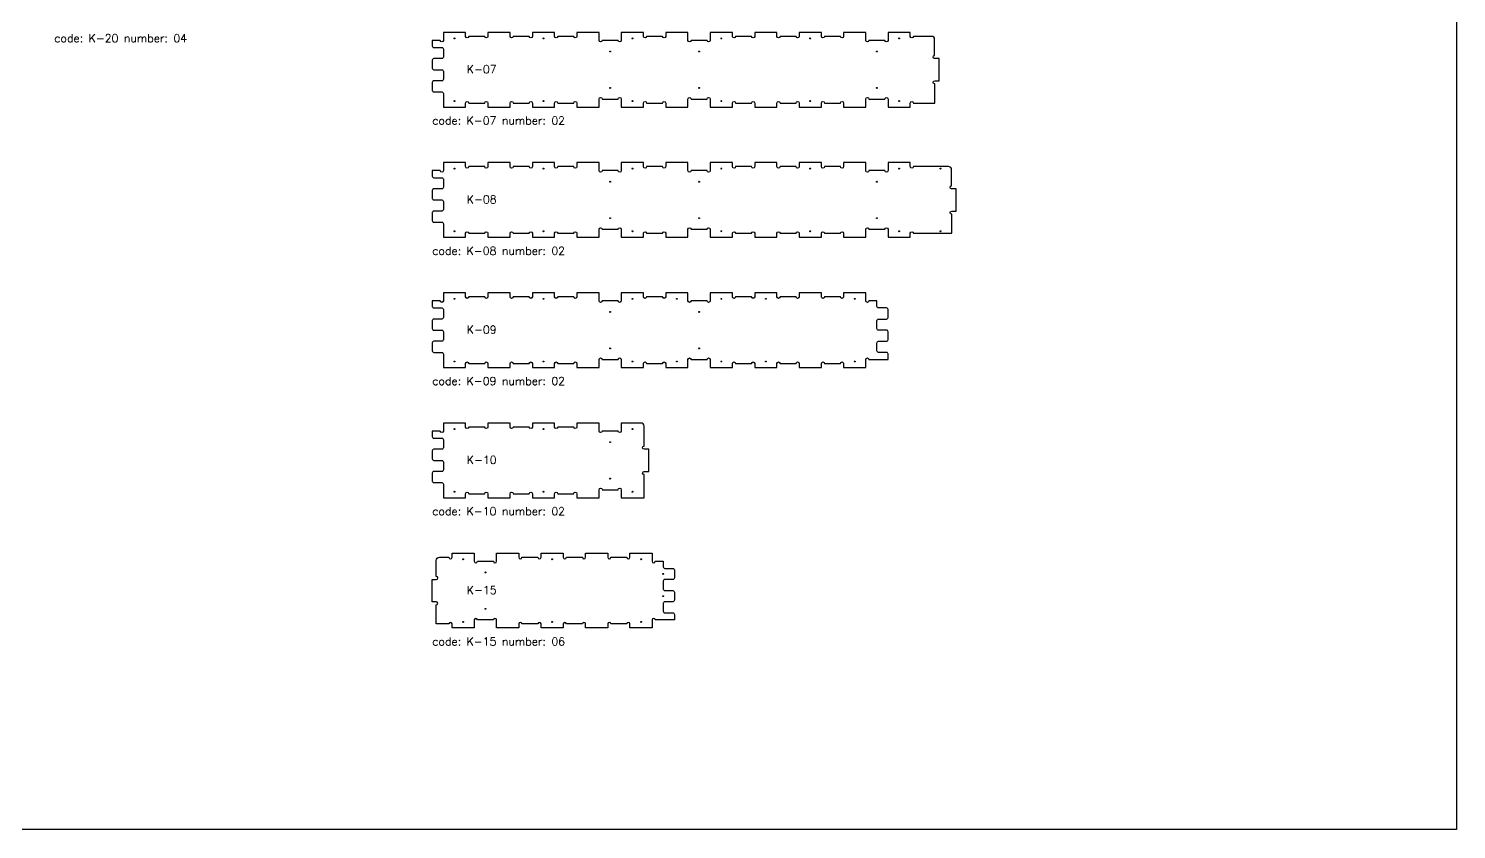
# Model space of a CAD drawing. Header units: millimetres. Extents: x -2063935 to 28085, y -14264 to 11271.
# Drawn here: x 3449 to 9871, y 2225 to 5829 of the extents above; entities that cross this region are included whole.
import ezdxf

# ---------------------------------------------------------------- set-up
doc = ezdxf.new("R2010")
doc.units = ezdxf.units.MM
for name, color, linetype in [('codes', 1, 'Continuous'), ('collection', 9, 'Continuous'), ('drill holes d4mm x 50mm screws', 3, 'Continuous'), ('text', 4, 'Continuous')]:
    doc.layers.add(name, color=color, linetype=linetype)
doc.styles.get("Standard").update_dxf_attribs({"font": 'romans.shx'})

msp = doc.modelspace()

# ---------------------------------------------------------------- linework, layer by layer
at = {"color": 2}
for points in [[(6565.11037, 5475.93469), (6615.11037, 5475.93469), (6615.11037, 5493.93469, -1), (6629.11037, 5493.93469), (6701.11037, 5493.93469, -1), (6715.11037, 5493.93469), (6715.11037, 5475.93469), (6815.11037, 5475.93469), (6815.11037, 5493.93469, -1), (6829.11037, 5493.93469), (6901.11037, 5493.93469, -1), (6915.11037, 5493.93469), (6915.11037, 5475.93469), (7015.11037, 5475.93469), (7015.11037, 5493.93469, -1), (7029.11037, 5493.93469), (7101.11037, 5493.93469, -1), (7115.11037, 5493.93469), (7115.11037, 5475.93469), (7215.11037, 5475.93469), (7215.11037, 5511.93469, -1), (7229.11037, 5511.93469), (7301.11037, 5511.93469, -1), (7315.11037, 5511.93469), (7315.11037, 5475.93469), (7415.11037, 5475.93469), (7415.11037, 5493.93469, -1), (7429.11037, 5493.93469), (7524.84481, 5493.93469), (7524.84481, 5579.93469, -1), (7524.84481, 5593.93469), (7545.45251, 5593.93469), (7545.45251, 5693.93469), (7524.45251, 5693.93469, -1), (7524.45251, 5707.93469), (7524.45251, 5779.93469, 0.4142135624), (7510.45251, 5793.93469), (7429.11037, 5793.93469, -1), (7415.11037, 5793.93469), (7415.11037, 5811.93469), (7315.11037, 5811.93469), (7315.11037, 5775.93469, -1), (7301.11037, 5775.93469), (7229.11037, 5775.93469, -1), (7215.11037, 5775.93469), (7215.11037, 5811.93469), (7115.11037, 5811.93469), (7115.11037, 5793.93469, -1), (7101.11037, 5793.93469), (7029.11037, 5793.93469, -1), (7015.11037, 5793.93469), (7015.11037, 5811.93469), (6915.11037, 5811.93469), (6915.11037, 5793.93469, -1), (6901.11037, 5793.93469), (6829.11037, 5793.93469, -1), (6815.11037, 5793.93469), (6815.11037, 5811.93469), (6715.11037, 5811.93469), (6715.11037, 5793.93469, -1), (6701.11037, 5793.93469), (6629.11037, 5793.93469, -1), (6615.11037, 5793.93469), (6615.11037, 5811.93469), (6565.11037, 5811.93469), (6515.11037, 5811.93469), (6515.11037, 5775.93469, -1), (6501.11037, 5775.93469), (6429.11037, 5775.93469, -1), (6415.11037, 5775.93469), (6415.11037, 5811.93469), (6315.11037, 5811.93469), (6315.11037, 5793.93469, -1), (6301.11037, 5793.93469), (6229.11037, 5793.93469, -1), (6215.11037, 5793.93469), (6215.11037, 5811.93469), (6115.11037, 5811.93469), (6115.11037, 5775.93469, -1), (6101.11037, 5775.93469), (6029.11037, 5775.93469, -1), (6015.11037, 5775.93469), (6015.11037, 5811.93469), (5965.11037, 5811.93469), (5915.11037, 5811.93469), (5915.11037, 5793.93469, -1), (5901.11037, 5793.93469), (5829.11037, 5793.93469, -1), (5815.11037, 5793.93469), (5815.11037, 5811.93469), (5715.11037, 5811.93469), (5715.11037, 5793.93469, -1), (5701.11037, 5793.93469), (5629.11037, 5793.93469, -1), (5615.11037, 5793.93469), (5615.11037, 5811.93469), (5515.11037, 5811.93469), (5515.11037, 5793.93469, -1), (5501.11037, 5793.93469), (5429.11037, 5793.93469, -1), (5415.11037, 5793.93469), (5415.11037, 5811.93469), (5315.11037, 5811.93469), (5315.11037, 5775.93469, -1), (5301.11037, 5775.93469), (5265.11037, 5775.93469), (5265.11037, 5750.93469, 0.4142135624), (5272.11037, 5743.93469), (5308.11037, 5743.93469, -0.4142135624), (5315.11037, 5736.93469), (5315.11037, 5700.93469, -0.4142135624), (5308.11037, 5693.93469), (5272.11037, 5693.93469, 0.4142135624), (5265.11037, 5686.93469), (5265.11037, 5650.93469, 0.4142135624), (5272.11037, 5643.93469), (5308.11037, 5643.93469, -0.4142135624), (5315.11037, 5636.93469), (5315.11037, 5600.93469, -0.4142135624), (5308.11037, 5593.93469), (5272.11037, 5593.93469, 0.4142135624), (5265.11037, 5586.93469), (5265.11037, 5550.93469, 0.4142135624), (5272.11037, 5543.93469), (5308.11037, 5543.93469, -0.4142135624), (5315.11037, 5536.93469), (5315.11037, 5493.93469), (5315.11037, 5475.93469), (5365.11037, 5475.93469), (5415.11037, 5475.93469), (5415.11037, 5493.93469, -1), (5429.11037, 5493.93469), (5501.11037, 5493.93469, -1), (5515.11037, 5493.93469), (5515.11037, 5475.93469), (5615.11037, 5475.93469), (5615.11037, 5493.93469, -1), (5629.11037, 5493.93469), (5701.11037, 5493.93469, -1), (5715.11037, 5493.93469), (5715.11037, 5475.93469), (5815.11037, 5475.93469), (5815.11037, 5493.93469, -1), (5829.11037, 5493.93469), (5901.11037, 5493.93469, -1), (5915.11037, 5493.93469), (5915.11037, 5475.93469), (6015.11037, 5475.93469), (6015.11037, 5511.93469, -1), (6029.11037, 5511.93469), (6101.11037, 5511.93469, -1), (6115.11037, 5511.93469), (6115.11037, 5475.93469), (6215.11037, 5475.93469), (6215.11037, 5493.93469, -1), (6229.11037, 5493.93469), (6301.11037, 5493.93469, -1), (6315.11037, 5493.93469), (6315.11037, 5475.93469), (6415.11037, 5475.93469), (6415.11037, 5511.93469, -1), (6429.11037, 5511.93469), (6501.11037, 5511.93469, -1), (6515.11037, 5511.93469), (6515.11037, 5475.93469), (6565.11037, 5475.93469)], [(6565.11037, 4889.93469), (6615.11037, 4889.93469), (6615.11037, 4907.93469, -1), (6629.11037, 4907.93469), (6701.11037, 4907.93469, -1), (6715.11037, 4907.93469), (6715.11037, 4889.93469), (6815.11037, 4889.93469), (6815.11037, 4907.93469, -1), (6829.11037, 4907.93469), (6901.11037, 4907.93469, -1), (6915.11037, 4907.93469), (6915.11037, 4889.93469), (7015.11037, 4889.93469), (7015.11037, 4907.93469, -1), (7029.11037, 4907.93469), (7101.11037, 4907.93469, -1), (7115.11037, 4907.93469), (7115.11037, 4889.93469), (7215.11037, 4889.93469), (7215.11037, 4925.93469, -1), (7229.11037, 4925.93469), (7301.11037, 4925.93469, -1), (7315.11037, 4925.93469), (7315.11037, 4889.93469), (7415.11037, 4889.93469), (7415.11037, 4907.93469, -1), (7429.11037, 4907.93469), (7601.05505, 4907.93469), (7601.05505, 4993.93469, -1), (7601.05505, 5007.93469), (7621.66275, 5007.93469), (7621.66275, 5107.93469), (7600.66275, 5107.93469, -1), (7600.66275, 5121.93469), (7600.66275, 5193.93469, 0.4142135624), (7586.66275, 5207.93469), (7429.11037, 5207.93469, -1), (7415.11037, 5207.93469), (7415.11037, 5225.93469), (7315.11037, 5225.93469), (7315.11037, 5189.93469, -1), (7301.11037, 5189.93469), (7229.11037, 5189.93469, -1), (7215.11037, 5189.93469), (7215.11037, 5225.93469), (7115.11037, 5225.93469), (7115.11037, 5207.93469, -1), (7101.11037, 5207.93469), (7029.11037, 5207.93469, -1), (7015.11037, 5207.93469), (7015.11037, 5225.93469), (6915.11037, 5225.93469), (6915.11037, 5207.93469, -1), (6901.11037, 5207.93469), (6829.11037, 5207.93469, -1), (6815.11037, 5207.93469), (6815.11037, 5225.93469), (6715.11037, 5225.93469), (6715.11037, 5207.93469, -1), (6701.11037, 5207.93469), (6629.11037, 5207.93469, -1), (6615.11037, 5207.93469), (6615.11037, 5225.93469), (6565.11037, 5225.93469), (6515.11037, 5225.93469), (6515.11037, 5189.93469, -1), (6501.11037, 5189.93469), (6429.11037, 5189.93469, -1), (6415.11037, 5189.93469), (6415.11037, 5225.93469), (6315.11037, 5225.93469), (6315.11037, 5207.93469, -1), (6301.11037, 5207.93469), (6229.11037, 5207.93469, -1), (6215.11037, 5207.93469), (6215.11037, 5225.93469), (6115.11037, 5225.93469), (6115.11037, 5189.93469, -1), (6101.11037, 5189.93469), (6029.11037, 5189.93469, -1), (6015.11037, 5189.93469), (6015.11037, 5225.93469), (5965.11037, 5225.93469), (5915.11037, 5225.93469), (5915.11037, 5207.93469, -1), (5901.11037, 5207.93469), (5829.11037, 5207.93469, -1), (5815.11037, 5207.93469), (5815.11037, 5225.93469), (5715.11037, 5225.93469), (5715.11037, 5207.93469, -1), (5701.11037, 5207.93469), (5629.11037, 5207.93469, -1), (5615.11037, 5207.93469), (5615.11037, 5225.93469), (5515.11037, 5225.93469), (5515.11037, 5207.93469, -1), (5501.11037, 5207.93469), (5429.11037, 5207.93469, -1), (5415.11037, 5207.93469), (5415.11037, 5225.93469), (5315.11037, 5225.93469), (5315.11037, 5189.93469, -1), (5301.11037, 5189.93469), (5265.11037, 5189.93469), (5265.11037, 5164.93469, 0.4142135624), (5272.11037, 5157.93469), (5308.11037, 5157.93469, -0.4142135624), (5315.11037, 5150.93469), (5315.11037, 5114.93469, -0.4142135624), (5308.11037, 5107.93469), (5272.11037, 5107.93469, 0.4142135624), (5265.11037, 5100.93469), (5265.11037, 5064.93469, 0.4142135624), (5272.11037, 5057.93469), (5308.11037, 5057.93469, -0.4142135624), (5315.11037, 5050.93469), (5315.11037, 5014.93469, -0.4142135624), (5308.11037, 5007.93469), (5272.11037, 5007.93469, 0.4142135624), (5265.11037, 5000.93469), (5265.11037, 4964.93469, 0.4142135624), (5272.11037, 4957.93469), (5308.11037, 4957.93469, -0.4142135624), (5315.11037, 4950.93469), (5315.11037, 4907.93469), (5315.11037, 4889.93469), (5365.11037, 4889.93469), (5415.11037, 4889.93469), (5415.11037, 4907.93469, -1), (5429.11037, 4907.93469), (5501.11037, 4907.93469, -1), (5515.11037, 4907.93469), (5515.11037, 4889.93469), (5615.11037, 4889.93469), (5615.11037, 4907.93469, -1), (5629.11037, 4907.93469), (5701.11037, 4907.93469, -1), (5715.11037, 4907.93469), (5715.11037, 4889.93469), (5815.11037, 4889.93469), (5815.11037, 4907.93469, -1), (5829.11037, 4907.93469), (5901.11037, 4907.93469, -1), (5915.11037, 4907.93469), (5915.11037, 4889.93469), (6015.11037, 4889.93469), (6015.11037, 4925.93469, -1), (6029.11037, 4925.93469), (6101.11037, 4925.93469, -1), (6115.11037, 4925.93469), (6115.11037, 4889.93469), (6215.11037, 4889.93469), (6215.11037, 4907.93469, -1), (6229.11037, 4907.93469), (6301.11037, 4907.93469, -1), (6315.11037, 4907.93469), (6315.11037, 4889.93469), (6415.11037, 4889.93469), (6415.11037, 4925.93469, -1), (6429.11037, 4925.93469), (6501.11037, 4925.93469, -1), (6515.11037, 4925.93469), (6515.11037, 4889.93469), (6565.11037, 4889.93469)], [(6565.11037, 4303.93469), (6615.11037, 4303.93469), (6615.11037, 4321.93469, -1), (6629.11037, 4321.93469), (6701.11037, 4321.93469, -1), (6715.11037, 4321.93469), (6715.11037, 4303.93469), (6815.11037, 4303.93469), (6815.11037, 4321.93469, -1), (6829.11037, 4321.93469), (6901.11037, 4321.93469, -1), (6915.11037, 4321.93469), (6915.11037, 4303.93469), (7015.11037, 4303.93469), (7015.11037, 4321.93469, -1), (7029.11037, 4321.93469), (7101.11037, 4321.93469, -1), (7115.11037, 4321.93469), (7115.11037, 4303.93469), (7215.11037, 4303.93469), (7215.11037, 4339.93469, -1), (7229.11037, 4339.93469), (7315.11037, 4339.93469), (7315.11037, 4364.93469, 0.4142135624), (7308.11037, 4371.93469), (7272.11037, 4371.93469, -0.4142135624), (7265.11037, 4378.93469), (7265.11037, 4414.93469, -0.4142135624), (7272.11037, 4421.93469), (7308.11037, 4421.93469, 0.4142135624), (7315.11037, 4428.93469), (7315.11037, 4464.93469, 0.4142135624), (7308.11037, 4471.93469), (7272.11037, 4471.93469, -0.4142135624), (7265.11037, 4478.93469), (7265.11037, 4514.93469, -0.4142135624), (7272.11037, 4521.93469), (7308.11037, 4521.93469, 0.4142135624), (7315.11037, 4528.93469), (7315.11037, 4564.93469, 0.4142135624), (7308.11037, 4571.93469), (7272.11037, 4571.93469, -0.4142135624), (7265.11037, 4578.93469), (7265.11037, 4603.93469), (7229.11037, 4603.93469, -1), (7215.11037, 4603.93469), (7215.11037, 4639.93469), (7115.11037, 4639.93469), (7115.11037, 4621.93469, -1), (7101.11037, 4621.93469), (7029.11037, 4621.93469, -1), (7015.11037, 4621.93469), (7015.11037, 4639.93469), (6915.11037, 4639.93469), (6915.11037, 4621.93469, -1), (6901.11037, 4621.93469), (6829.11037, 4621.93469, -1), (6815.11037, 4621.93469), (6815.11037, 4639.93469), (6715.11037, 4639.93469), (6715.11037, 4621.93469, -1), (6701.11037, 4621.93469), (6629.11037, 4621.93469, -1), (6615.11037, 4621.93469), (6615.11037, 4639.93469), (6565.11037, 4639.93469), (6515.11037, 4639.93469), (6515.11037, 4603.93469, -1), (6501.11037, 4603.93469), (6429.11037, 4603.93469, -1), (6415.11037, 4603.93469), (6415.11037, 4639.93469), (6315.11037, 4639.93469), (6315.11037, 4621.93469, -1), (6301.11037, 4621.93469), (6229.11037, 4621.93469, -1), (6215.11037, 4621.93469), (6215.11037, 4639.93469), (6115.11037, 4639.93469), (6115.11037, 4603.93469, -1), (6101.11037, 4603.93469), (6029.11037, 4603.93469, -1), (6015.11037, 4603.93469), (6015.11037, 4639.93469), (5965.11037, 4639.93469), (5915.11037, 4639.93469), (5915.11037, 4621.93469, -1), (5901.11037, 4621.93469), (5829.11037, 4621.93469, -1), (5815.11037, 4621.93469), (5815.11037, 4639.93469), (5715.11037, 4639.93469), (5715.11037, 4621.93469, -1), (5701.11037, 4621.93469), (5629.11037, 4621.93469, -1), (5615.11037, 4621.93469), (5615.11037, 4639.93469), (5515.11037, 4639.93469), (5515.11037, 4621.93469, -1), (5501.11037, 4621.93469), (5429.11037, 4621.93469, -1), (5415.11037, 4621.93469), (5415.11037, 4639.93469), (5315.11037, 4639.93469), (5315.11037, 4603.93469, -1), (5301.11037, 4603.93469), (5265.11037, 4603.93469), (5265.11037, 4578.93469, 0.4142135624), (5272.11037, 4571.93469), (5308.11037, 4571.93469, -0.4142135624), (5315.11037, 4564.93469), (5315.11037, 4528.93469, -0.4142135624), (5308.11037, 4521.93469), (5272.11037, 4521.93469, 0.4142135624), (5265.11037, 4514.93469), (5265.11037, 4478.93469, 0.4142135624), (5272.11037, 4471.93469), (5308.11037, 4471.93469, -0.4142135624), (5315.11037, 4464.93469), (5315.11037, 4428.93469, -0.4142135624), (5308.11037, 4421.93469), (5272.11037, 4421.93469, 0.4142135624), (5265.11037, 4414.93469), (5265.11037, 4378.93469, 0.4142135624), (5272.11037, 4371.93469), (5308.11037, 4371.93469, -0.4142135624), (5315.11037, 4364.93469), (5315.11037, 4321.93469), (5315.11037, 4303.93469), (5365.11037, 4303.93469), (5415.11037, 4303.93469), (5415.11037, 4321.93469, -1), (5429.11037, 4321.93469), (5501.11037, 4321.93469, -1), (5515.11037, 4321.93469), (5515.11037, 4303.93469), (5615.11037, 4303.93469), (5615.11037, 4321.93469, -1), (5629.11037, 4321.93469), (5701.11037, 4321.93469, -1), (5715.11037, 4321.93469), (5715.11037, 4303.93469), (5815.11037, 4303.93469), (5815.11037, 4321.93469, -1), (5829.11037, 4321.93469), (5901.11037, 4321.93469, -1), (5915.11037, 4321.93469), (5915.11037, 4303.93469), (6015.11037, 4303.93469), (6015.11037, 4339.93469, -1), (6029.11037, 4339.93469), (6101.11037, 4339.93469, -1), (6115.11037, 4339.93469), (6115.11037, 4303.93469), (6215.11037, 4303.93469), (6215.11037, 4321.93469, -1), (6229.11037, 4321.93469), (6301.11037, 4321.93469, -1), (6315.11037, 4321.93469), (6315.11037, 4303.93469), (6415.11037, 4303.93469), (6415.11037, 4339.93469, -1), (6429.11037, 4339.93469), (6501.11037, 4339.93469, -1), (6515.11037, 4339.93469), (6515.11037, 4303.93469), (6565.11037, 4303.93469)], [(5365.11037, 3717.93469), (5415.11037, 3717.93469), (5415.11037, 3735.93469, -1), (5429.11037, 3735.93469), (5501.11037, 3735.93469, -1), (5515.11037, 3735.93469), (5515.11037, 3717.93469), (5615.11037, 3717.93469), (5615.11037, 3735.93469, -1), (5629.11037, 3735.93469), (5701.11037, 3735.93469, -1), (5715.11037, 3735.93469), (5715.11037, 3717.93469), (5815.11037, 3717.93469), (5815.11037, 3735.93469, -1), (5829.11037, 3735.93469), (5901.11037, 3735.93469, -1), (5915.11037, 3735.93469), (5915.11037, 3717.93469), (6015.11037, 3717.93469), (6015.11037, 3753.93469, -1), (6029.11037, 3753.93469), (6101.11037, 3753.93469, -1), (6115.11037, 3753.93469), (6115.11037, 3717.93469), (6166.38775, 3717.93469), (6217.84205, 3717.93469), (6217.84205, 3821.93469, -1), (6217.84205, 3835.93469), (6238.44975, 3835.93469), (6238.44975, 3935.93469), (6217.44975, 3935.93469, -1), (6217.44975, 3949.93469), (6217.44975, 4039.93469, 0.4142135624), (6203.44975, 4053.93469), (6162.77868, 4053.93469), (6115.11037, 4053.93469), (6115.11037, 4017.93469, -1), (6101.11037, 4017.93469), (6029.11037, 4017.93469, -1), (6015.11037, 4017.93469), (6015.11037, 4053.93469), (5915.11037, 4053.93469), (5915.11037, 4035.93469, -1), (5901.11037, 4035.93469), (5829.11037, 4035.93469, -1), (5815.11037, 4035.93469), (5815.11037, 4053.93469), (5715.11037, 4053.93469), (5715.11037, 4035.93469, -1), (5701.11037, 4035.93469), (5629.11037, 4035.93469, -1), (5615.11037, 4035.93469), (5615.11037, 4053.93469), (5515.11037, 4053.93469), (5515.11037, 4035.93469, -1), (5501.11037, 4035.93469), (5429.11037, 4035.93469, -1), (5415.11037, 4035.93469), (5415.11037, 4053.93469), (5365.11037, 4053.93469), (5315.11037, 4053.93469), (5315.11037, 4017.93469, -1), (5301.11037, 4017.93469), (5265.11037, 4017.93469), (5265.11037, 3992.93469, 0.4142135624), (5272.11037, 3985.93469), (5308.11037, 3985.93469, -0.4142135624), (5315.11037, 3978.93469), (5315.11037, 3942.93469, -0.4142135624), (5308.11037, 3935.93469), (5272.11037, 3935.93469, 0.4142135624), (5265.11037, 3928.93469), (5265.11037, 3892.93469, 0.4142135624), (5272.11037, 3885.93469), (5308.11037, 3885.93469, -0.4142135624), (5315.11037, 3878.93469), (5315.11037, 3842.93469, -0.4142135624), (5308.11037, 3835.93469), (5272.11037, 3835.93469, 0.4142135624), (5265.11037, 3828.93469), (5265.11037, 3792.93469, 0.4142135624), (5272.11037, 3785.93469), (5308.11037, 3785.93469, -0.4142135624), (5315.11037, 3778.93469), (5315.11037, 3735.93469), (5315.11037, 3717.93469), (5365.11037, 3717.93469)]]:
    msp.add_lwpolyline(points, format="xyb", dxfattribs=at)
msp.add_lwpolyline([(5318.94591, 3149.93469), (5282.71807, 3149.93469), (5282.71807, 3235.93469, 1), (5282.71807, 3249.93469), (5265.11037, 3249.93469), (5265.11037, 3349.93469), (5283.11037, 3349.93469, 1), (5283.11037, 3363.93469), (5283.11037, 3435.93469, -0.4142135624), (5297.11037, 3449.93469), (5318.94591, 3449.93469), (5340.11037, 3449.93469, 1), (5354.11037, 3449.93469), (5354.11037, 3467.93469), (5404.11037, 3467.93469), (5454.11037, 3467.93469), (5454.11037, 3431.93469, 1), (5468.11037, 3431.93469), (5540.11037, 3431.93469, 1), (5554.11037, 3431.93469), (5554.11037, 3467.93469), (5654.11037, 3467.93469), (5654.11037, 3449.93469, 1), (5668.11037, 3449.93469), (5740.11037, 3449.93469, 1), (5754.11037, 3449.93469), (5754.11037, 3467.93469), (5854.11037, 3467.93469), (5854.11037, 3449.93469, 1), (5868.11037, 3449.93469), (5940.11037, 3449.93469, 1), (5954.11037, 3449.93469), (5954.11037, 3467.93469), (6054.11037, 3467.93469), (6054.11037, 3449.93469, 1), (6068.11037, 3449.93469), (6140.11037, 3449.93469, 1), (6154.11037, 3449.93469), (6154.11037, 3467.93469), (6204.11037, 3467.93469), (6254.11037, 3467.93469), (6254.11037, 3431.93469, 1), (6268.11037, 3431.93469), (6304.11037, 3431.93469), (6304.11037, 3406.93469, 0.4142135624), (6311.11037, 3399.93469), (6347.11037, 3399.93469, -0.4142135624), (6354.11037, 3392.93469), (6354.11037, 3356.93469, -0.4142135624), (6347.11037, 3349.93469), (6311.11037, 3349.93469, 0.4142135624), (6304.11037, 3342.93469), (6304.11037, 3306.93469, 0.4142135624), (6311.11037, 3299.93469), (6347.11037, 3299.93469, -0.4142135624), (6354.11037, 3292.93469), (6354.11037, 3256.93469, -0.4142135624), (6347.11037, 3249.93469), (6311.11037, 3249.93469, 0.4142135624), (6304.11037, 3242.93469), (6304.11037, 3206.93469, 0.4142135624), (6311.11037, 3199.93469), (6347.11037, 3199.93469, -0.4142135624), (6354.11037, 3192.93469), (6354.11037, 3167.93469), (6268.11037, 3167.93469, 1), (6254.11037, 3167.93469), (6254.11037, 3131.93469), (6204.11037, 3131.93469), (6154.11037, 3131.93469), (6154.11037, 3149.93469, 1), (6140.11037, 3149.93469), (6068.11037, 3149.93469, 1), (6054.11037, 3149.93469), (6054.11037, 3131.93469), (5954.11037, 3131.93469), (5954.11037, 3149.93469, 1), (5940.11037, 3149.93469), (5868.11037, 3149.93469, 1), (5854.11037, 3149.93469), (5854.11037, 3131.93469), (5754.11037, 3131.93469), (5754.11037, 3149.93469, 1), (5740.11037, 3149.93469), (5668.11037, 3149.93469, 1), (5654.11037, 3149.93469), (5654.11037, 3131.93469), (5554.11037, 3131.93469), (5554.11037, 3167.93469, 1), (5540.11037, 3167.93469), (5468.11037, 3167.93469, 1), (5454.11037, 3167.93469), (5454.11037, 3131.93469), (5404.11037, 3131.93469), (5354.11037, 3131.93469), (5354.11037, 3149.93469, 1), (5340.11037, 3149.93469)], format="xyb", close=True, dxfattribs=at)
at = {"layer": 'collection'}
msp.add_lwpolyline([(-1109.52455, 9737.05147), (9871.20497, 9737.05147), (9871.20497, 2225.14331), (-1109.52455, 2225.14331)], close=True, dxfattribs=at)
at = {"layer": 'drill holes d4mm x 50mm screws'}
for centre in [(5365.11037, 5784.93469), (5765.11037, 5784.93469), (6165.11037, 5784.93469), (6565.11037, 5784.93469), (6965.11037, 5784.93469), (7365.11037, 5784.93469), (6065.11037, 5725.93469), (6465.11037, 5725.93469), (7265.11037, 5725.93469), (6065.11037, 5561.93469), (6465.11037, 5561.93469), (7265.11037, 5561.93469), (5365.11037, 5502.93469), (5765.11037, 5502.93469), (6165.11037, 5502.93469), (6565.11037, 5502.93469), (6965.11037, 5502.93469), (7365.11037, 5502.93469), (5365.11037, 5198.93469), (5765.11037, 5198.93469), (6065.11037, 5139.93469), (6165.11037, 5198.93469), (6465.11037, 5139.93469), (6565.11037, 5198.93469), (6965.11037, 5198.93469), (7265.11037, 5139.93469), (7365.11037, 5198.93469), (7551.11037, 5198.93469), (6065.11037, 4975.93469), (6465.11037, 4975.93469), (7265.11037, 4975.93469), (5365.11037, 4916.93469), (5765.11037, 4916.93469), (6165.11037, 4916.93469), (6565.11037, 4916.93469), (6965.11037, 4916.93469), (7365.11037, 4916.93469), (7551.11037, 4916.93469), (5365.11037, 4612.93469), (5765.11037, 4612.93469), (6165.11037, 4612.93469), (6365.11037, 4612.93469), (6565.11037, 4612.93469), (6765.11037, 4612.93469), (7165.11037, 4612.93469), (6065.11037, 4553.93469), (6465.11037, 4553.93469), (6065.11037, 4389.93469), (6465.11037, 4389.93469), (5365.11037, 4330.93469), (5765.11037, 4330.93469), (6165.11037, 4330.93469), (6365.11037, 4330.93469), (6565.11037, 4330.93469), (6765.11037, 4330.93469), (7165.11037, 4330.93469), (5365.11037, 4026.93469), (5765.11037, 4026.93469), (6165.11037, 4026.93469), (6065.11037, 3967.93469), (6065.11037, 3803.93469), (5365.11037, 3744.93469), (5765.11037, 3744.93469), (6165.11037, 3744.93469), (5404.11037, 3440.93469), (5804.11037, 3440.93469), (6204.11037, 3440.93469), (5504.11037, 3381.93469), (6304.11037, 3374.93469), (6304.11037, 3274.93469), (5504.11037, 3217.93469), (5404.11037, 3158.93469), (5804.11037, 3158.93469), (6204.11037, 3158.93469)]:
    msp.add_circle(centre, 2, dxfattribs=at)

# ---------------------------------------------------------------- texts
at = {"layer": 'codes', "char_height": 36, "attachment_point": 4}
for s, insert in [('K-07', (5420.42109, 5646.30496)), ('K-08', (5420.42109, 5060.30496)), ('K-09', (5420.42109, 4474.30496)), ('K-10', (5420.42109, 3888.30496)), ('K-15', (5420.42109, 3302.30496))]:
    msp.add_mtext_dynamic_manual_height_columns(s, width=133.0311663, gutter_width=1, heights=[0], dxfattribs=dict(at, insert=insert))
at = {"layer": 'text', "char_height": 36, "attachment_point": 1}
for s, insert in [('code: K-20 number: 04', (3565.11037, 5803.74686)), ('code: K-07 number: 02', (5265.11037, 5433.06106)), ('code: K-08 number: 02', (5265.11037, 4847.06106)), ('code: K-09 number: 02', (5265.11037, 4261.06106)), ('code: K-10 number: 02', (5265.11037, 3675.06106)), ('code: K-15 number: 06', (5265.11037, 3089.06106))]:
    msp.add_mtext_dynamic_manual_height_columns(s, width=1200, gutter_width=1, heights=[0], dxfattribs=dict(at, insert=insert))

doc.saveas('drawing.dxf')
